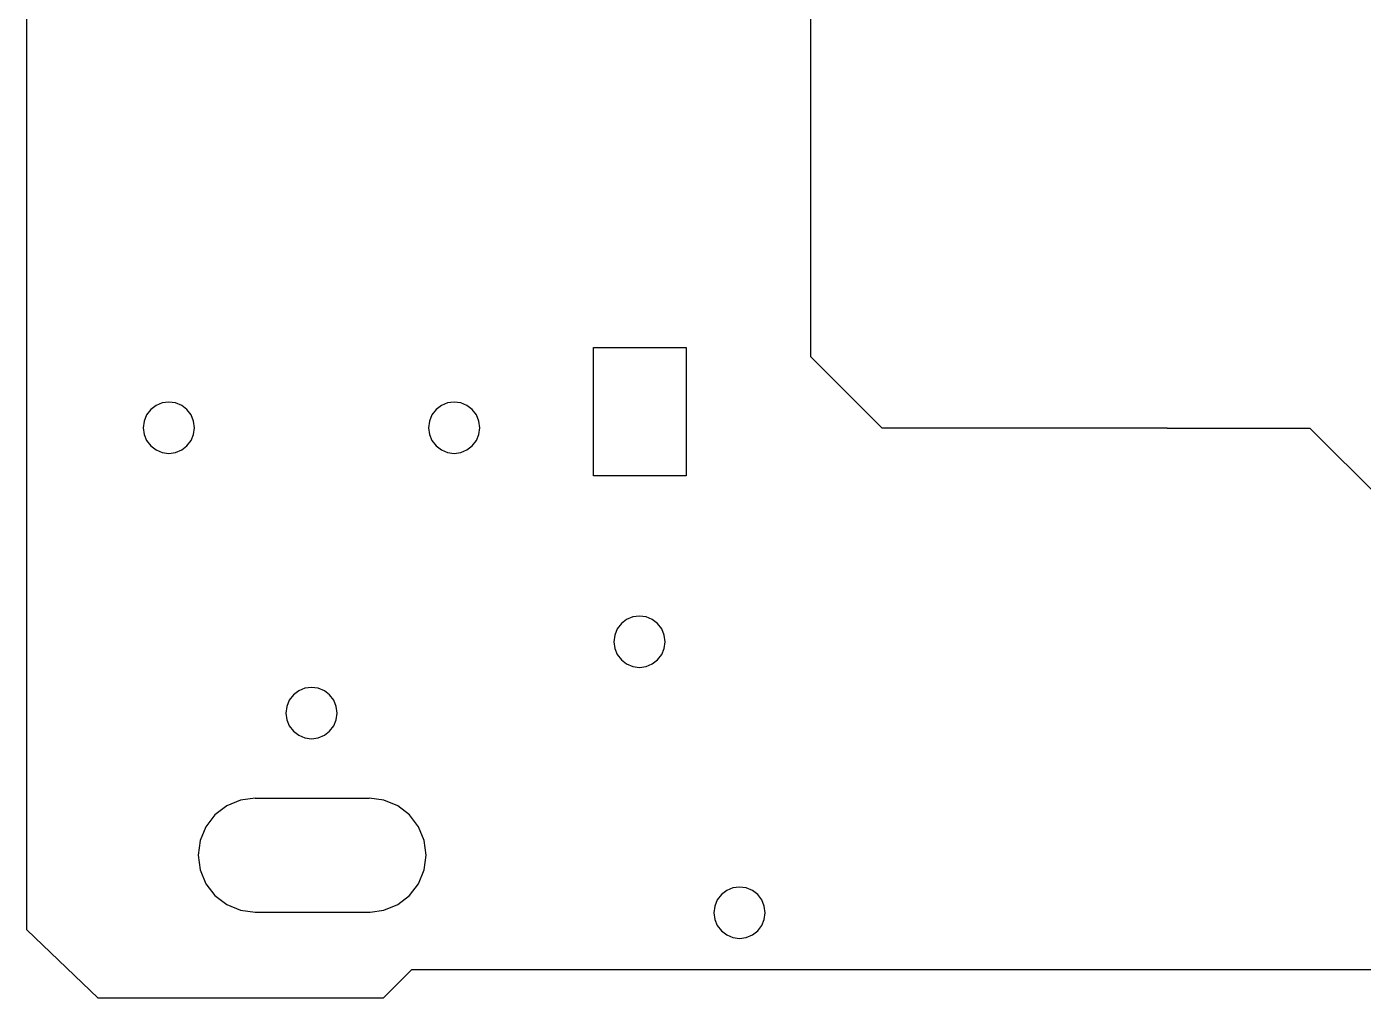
# Model space of a CAD drawing. Extents: x 0 to 621, y -370 to 0.
# Drawn here: x 0 to 93.8, y -370.1 to -301.9 of the extents above; entities that cross this region are included whole.
import ezdxf

# ---------------------------------------------------------------- set-up
doc = ezdxf.new("R2010")
doc.units = 0
doc.layers.get('0').update_dxf_attribs({"linetype": 'CONTINUOUS'})

# ---------------------------------------------------------------- blocks, each defined once
blk = doc.blocks.new('BLOCK_10')
at = {"color": 7}
blk.add_lwpolyline([(5, -370.064), (0, -365.255)], dxfattribs=at)
blk = doc.blocks.new('BLOCK_16')
at = {"color": 7}
blk.add_lwpolyline([(343, -368.064), (27, -368.064)], dxfattribs=at)
blk = doc.blocks.new('BLOCK_17')
at = {"color": 7}
blk.add_lwpolyline([(27, -368.064), (25, -370.064)], dxfattribs=at)
blk = doc.blocks.new('BLOCK_18')
at = {"color": 7}
blk.add_lwpolyline([(80, -330.064), (60, -330.064)], dxfattribs=at)
blk = doc.blocks.new('BLOCK_19')
at = {"color": 7}
blk.add_lwpolyline([(60, -330.064), (55, -325.064)], dxfattribs=at)
blk = doc.blocks.new('BLOCK_20')
at = {"color": 7}
blk.add_lwpolyline([(55, -325.064), (55, -45.064)], dxfattribs=at)
blk = doc.blocks.new('BLOCK_34')
at = {"color": 7}
blk.add_lwpolyline([(0, -365.255), (0, -5.064)], dxfattribs=at)
blk = doc.blocks.new('BLOCK_37')
at = {"color": 7}
blk.add_lwpolyline([(25, -370.064), (5, -370.064)], dxfattribs=at)
blk = doc.blocks.new('BLOCK_67')
at = {"color": 7}
blk.add_lwpolyline([(12.026, -360.027), (12.163, -361.062)], dxfattribs=at)
blk = doc.blocks.new('BLOCK_68')
at = {"color": 7}
blk.add_lwpolyline([(12.562, -358.027), (12.163, -358.992)], dxfattribs=at)
blk = doc.blocks.new('BLOCK_69')
at = {"color": 7}
blk.add_lwpolyline([(14.991, -356.163), (14.026, -356.563)], dxfattribs=at)
blk = doc.blocks.new('BLOCK_70')
at = {"color": 7}
blk.add_lwpolyline([(25.058, -356.163), (24.022, -356.027)], dxfattribs=at)
blk = doc.blocks.new('BLOCK_71')
at = {"color": 7}
blk.add_lwpolyline([(26.851, -362.855), (27.487, -362.027)], dxfattribs=at)
blk = doc.blocks.new('BLOCK_72')
at = {"color": 7}
blk.add_lwpolyline([(26.022, -363.491), (26.851, -362.855)], dxfattribs=at)
blk = doc.blocks.new('BLOCK_73')
at = {"color": 7}
blk.add_lwpolyline([(25.058, -363.891), (26.022, -363.491)], dxfattribs=at)
blk = doc.blocks.new('BLOCK_74')
at = {"color": 7}
blk.add_lwpolyline([(14.026, -363.491), (14.991, -363.891)], dxfattribs=at)
blk = doc.blocks.new('BLOCK_75')
at = {"color": 7}
blk.add_lwpolyline([(14.991, -363.891), (16.026, -364.027)], dxfattribs=at)
blk = doc.blocks.new('BLOCK_76')
at = {"color": 7}
blk.add_lwpolyline([(12.163, -361.062), (12.562, -362.027)], dxfattribs=at)
blk = doc.blocks.new('BLOCK_77')
at = {"color": 7}
blk.add_lwpolyline([(26.851, -357.198), (26.022, -356.563)], dxfattribs=at)
blk = doc.blocks.new('BLOCK_78')
at = {"color": 7}
blk.add_lwpolyline([(27.487, -358.027), (26.851, -357.198)], dxfattribs=at)
blk = doc.blocks.new('BLOCK_79')
at = {"color": 7}
blk.add_lwpolyline([(16.026, -356.027), (24.022, -356.027)], dxfattribs=at)
blk = doc.blocks.new('BLOCK_80')
at = {"color": 7}
blk.add_lwpolyline([(14.026, -356.563), (13.198, -357.198)], dxfattribs=at)
blk = doc.blocks.new('BLOCK_81')
at = {"color": 7}
blk.add_lwpolyline([(13.198, -357.198), (12.562, -358.027)], dxfattribs=at)
blk = doc.blocks.new('BLOCK_82')
at = {"color": 7}
blk.add_lwpolyline([(13.198, -362.855), (14.026, -363.491)], dxfattribs=at)
blk = doc.blocks.new('BLOCK_83')
at = {"color": 7}
blk.add_lwpolyline([(27.886, -358.992), (27.487, -358.027)], dxfattribs=at)
blk = doc.blocks.new('BLOCK_84')
at = {"color": 7}
blk.add_lwpolyline([(12.163, -358.992), (12.026, -360.027)], dxfattribs=at)
blk = doc.blocks.new('BLOCK_85')
at = {"color": 7}
blk.add_lwpolyline([(12.562, -362.027), (13.198, -362.855)], dxfattribs=at)
blk = doc.blocks.new('BLOCK_86')
at = {"color": 7}
blk.add_lwpolyline([(27.886, -361.062), (28.022, -360.027)], dxfattribs=at)
blk = doc.blocks.new('BLOCK_87')
at = {"color": 7}
blk.add_lwpolyline([(27.487, -362.027), (27.886, -361.062)], dxfattribs=at)
blk = doc.blocks.new('BLOCK_88')
at = {"color": 7}
blk.add_lwpolyline([(16.026, -356.027), (14.991, -356.163)], dxfattribs=at)
blk = doc.blocks.new('BLOCK_89')
at = {"color": 7}
blk.add_lwpolyline([(24.089, -364.027), (25.058, -363.891)], dxfattribs=at)
blk = doc.blocks.new('BLOCK_90')
at = {"color": 7}
blk.add_lwpolyline([(16.026, -364.027), (24.089, -364.027)], dxfattribs=at)
blk = doc.blocks.new('BLOCK_91')
at = {"color": 7}
blk.add_lwpolyline([(28.022, -360.027), (27.886, -358.992)], dxfattribs=at)
blk = doc.blocks.new('BLOCK_92')
at = {"color": 7}
blk.add_lwpolyline([(26.022, -356.563), (25.058, -356.163)], dxfattribs=at)
blk = doc.blocks.new('BLOCK_129')
at = {"color": 7}
blk.add_lwpolyline([(39.75, -333.414), (39.75, -324.414)], dxfattribs=at)
blk = doc.blocks.new('BLOCK_130')
at = {"color": 7}
blk.add_lwpolyline([(39.75, -324.414), (46.25, -324.414)], dxfattribs=at)
blk = doc.blocks.new('BLOCK_131')
at = {"color": 7}
blk.add_lwpolyline([(46.25, -324.414), (46.25, -333.414)], dxfattribs=at)
blk = doc.blocks.new('BLOCK_132')
at = {"color": 7}
blk.add_lwpolyline([(46.25, -333.414), (39.75, -333.414)], dxfattribs=at)
blk = doc.blocks.new('BLOCK_325')
at = {"color": 7}
blk.add_lwpolyline([(10.435, -328.304), (9.969, -328.243)], dxfattribs=at)
blk = doc.blocks.new('BLOCK_326')
at = {"color": 7}
blk.add_lwpolyline([(9.969, -328.243), (9.503, -328.304)], dxfattribs=at)
blk = doc.blocks.new('BLOCK_327')
at = {"color": 7}
blk.add_lwpolyline([(9.503, -328.304), (9.069, -328.484)], dxfattribs=at)
blk = doc.blocks.new('BLOCK_328')
at = {"color": 7}
blk.add_lwpolyline([(9.069, -328.484), (8.696, -328.77)], dxfattribs=at)
blk = doc.blocks.new('BLOCK_329')
at = {"color": 7}
blk.add_lwpolyline([(8.696, -328.77), (8.41, -329.143)], dxfattribs=at)
blk = doc.blocks.new('BLOCK_330')
at = {"color": 7}
blk.add_lwpolyline([(8.41, -329.143), (8.23, -329.577)], dxfattribs=at)
blk = doc.blocks.new('BLOCK_331')
at = {"color": 7}
blk.add_lwpolyline([(11.242, -331.316), (11.528, -330.943)], dxfattribs=at)
blk = doc.blocks.new('BLOCK_332')
at = {"color": 7}
blk.add_lwpolyline([(11.528, -330.943), (11.708, -330.509)], dxfattribs=at)
blk = doc.blocks.new('BLOCK_333')
at = {"color": 7}
blk.add_lwpolyline([(11.708, -330.509), (11.769, -330.043)], dxfattribs=at)
blk = doc.blocks.new('BLOCK_334')
at = {"color": 7}
blk.add_lwpolyline([(8.23, -329.577), (8.169, -330.043)], dxfattribs=at)
blk = doc.blocks.new('BLOCK_335')
at = {"color": 7}
blk.add_lwpolyline([(8.169, -330.043), (8.23, -330.509)], dxfattribs=at)
blk = doc.blocks.new('BLOCK_336')
at = {"color": 7}
blk.add_lwpolyline([(8.23, -330.509), (8.41, -330.943)], dxfattribs=at)
blk = doc.blocks.new('BLOCK_337')
at = {"color": 7}
blk.add_lwpolyline([(11.707, -329.577), (11.528, -329.143)], dxfattribs=at)
blk = doc.blocks.new('BLOCK_338')
at = {"color": 7}
blk.add_lwpolyline([(11.769, -330.043), (11.707, -329.577)], dxfattribs=at)
blk = doc.blocks.new('BLOCK_339')
at = {"color": 7}
blk.add_lwpolyline([(8.41, -330.943), (8.696, -331.316)], dxfattribs=at)
blk = doc.blocks.new('BLOCK_340')
at = {"color": 7}
blk.add_lwpolyline([(8.696, -331.316), (9.069, -331.602)], dxfattribs=at)
blk = doc.blocks.new('BLOCK_341')
at = {"color": 7}
blk.add_lwpolyline([(9.069, -331.602), (9.503, -331.782)], dxfattribs=at)
blk = doc.blocks.new('BLOCK_342')
at = {"color": 7}
blk.add_lwpolyline([(9.503, -331.782), (9.969, -331.843)], dxfattribs=at)
blk = doc.blocks.new('BLOCK_343')
at = {"color": 7}
blk.add_lwpolyline([(9.969, -331.843), (10.435, -331.782)], dxfattribs=at)
blk = doc.blocks.new('BLOCK_344')
at = {"color": 7}
blk.add_lwpolyline([(10.435, -331.782), (10.869, -331.602)], dxfattribs=at)
blk = doc.blocks.new('BLOCK_345')
at = {"color": 7}
blk.add_lwpolyline([(10.869, -331.602), (11.242, -331.316)], dxfattribs=at)
blk = doc.blocks.new('BLOCK_346')
at = {"color": 7}
blk.add_lwpolyline([(10.869, -328.484), (10.435, -328.304)], dxfattribs=at)
blk = doc.blocks.new('BLOCK_347')
at = {"color": 7}
blk.add_lwpolyline([(11.242, -328.77), (10.869, -328.484)], dxfattribs=at)
blk = doc.blocks.new('BLOCK_348')
at = {"color": 7}
blk.add_lwpolyline([(11.528, -329.143), (11.242, -328.77)], dxfattribs=at)
blk = doc.blocks.new('BLOCK_349')
at = {"color": 7}
blk.add_lwpolyline([(29.517, -328.304), (29.083, -328.484)], dxfattribs=at)
blk = doc.blocks.new('BLOCK_350')
at = {"color": 7}
blk.add_lwpolyline([(29.083, -328.484), (28.71, -328.77)], dxfattribs=at)
blk = doc.blocks.new('BLOCK_351')
at = {"color": 7}
blk.add_lwpolyline([(28.71, -328.77), (28.424, -329.143)], dxfattribs=at)
blk = doc.blocks.new('BLOCK_352')
at = {"color": 7}
blk.add_lwpolyline([(31.783, -330.043), (31.721, -329.577)], dxfattribs=at)
blk = doc.blocks.new('BLOCK_353')
at = {"color": 7}
blk.add_lwpolyline([(31.721, -329.577), (31.541, -329.143)], dxfattribs=at)
blk = doc.blocks.new('BLOCK_354')
at = {"color": 7}
blk.add_lwpolyline([(31.541, -329.143), (31.255, -328.77)], dxfattribs=at)
blk = doc.blocks.new('BLOCK_355')
at = {"color": 7}
blk.add_lwpolyline([(30.448, -328.304), (29.982, -328.243)], dxfattribs=at)
blk = doc.blocks.new('BLOCK_356')
at = {"color": 7}
blk.add_lwpolyline([(29.982, -328.243), (29.517, -328.304)], dxfattribs=at)
blk = doc.blocks.new('BLOCK_357')
at = {"color": 7}
blk.add_lwpolyline([(28.71, -331.316), (29.083, -331.602)], dxfattribs=at)
blk = doc.blocks.new('BLOCK_358')
at = {"color": 7}
blk.add_lwpolyline([(29.083, -331.602), (29.517, -331.782)], dxfattribs=at)
blk = doc.blocks.new('BLOCK_359')
at = {"color": 7}
blk.add_lwpolyline([(29.517, -331.782), (29.983, -331.843)], dxfattribs=at)
blk = doc.blocks.new('BLOCK_360')
at = {"color": 7}
blk.add_lwpolyline([(29.983, -331.843), (30.449, -331.782)], dxfattribs=at)
blk = doc.blocks.new('BLOCK_361')
at = {"color": 7}
blk.add_lwpolyline([(30.449, -331.782), (30.883, -331.602)], dxfattribs=at)
blk = doc.blocks.new('BLOCK_362')
at = {"color": 7}
blk.add_lwpolyline([(30.883, -331.602), (31.256, -331.316)], dxfattribs=at)
blk = doc.blocks.new('BLOCK_363')
at = {"color": 7}
blk.add_lwpolyline([(31.255, -328.77), (30.883, -328.484)], dxfattribs=at)
blk = doc.blocks.new('BLOCK_364')
at = {"color": 7}
blk.add_lwpolyline([(30.883, -328.484), (30.448, -328.304)], dxfattribs=at)
blk = doc.blocks.new('BLOCK_365')
at = {"color": 7}
blk.add_lwpolyline([(28.424, -329.143), (28.244, -329.577)], dxfattribs=at)
blk = doc.blocks.new('BLOCK_366')
at = {"color": 7}
blk.add_lwpolyline([(28.244, -329.577), (28.183, -330.043)], dxfattribs=at)
blk = doc.blocks.new('BLOCK_367')
at = {"color": 7}
blk.add_lwpolyline([(28.183, -330.043), (28.244, -330.509)], dxfattribs=at)
blk = doc.blocks.new('BLOCK_368')
at = {"color": 7}
blk.add_lwpolyline([(28.244, -330.509), (28.424, -330.943)], dxfattribs=at)
blk = doc.blocks.new('BLOCK_369')
at = {"color": 7}
blk.add_lwpolyline([(28.424, -330.943), (28.71, -331.316)], dxfattribs=at)
blk = doc.blocks.new('BLOCK_370')
at = {"color": 7}
blk.add_lwpolyline([(31.256, -331.316), (31.542, -330.943)], dxfattribs=at)
blk = doc.blocks.new('BLOCK_371')
at = {"color": 7}
blk.add_lwpolyline([(31.542, -330.943), (31.721, -330.509)], dxfattribs=at)
blk = doc.blocks.new('BLOCK_372')
at = {"color": 7}
blk.add_lwpolyline([(31.721, -330.509), (31.783, -330.043)], dxfattribs=at)
blk = doc.blocks.new('BLOCK_373')
at = {"color": 7}
blk.add_lwpolyline([(21.535, -349.157), (21.248, -348.784)], dxfattribs=at)
blk = doc.blocks.new('BLOCK_374')
at = {"color": 7}
blk.add_lwpolyline([(21.714, -349.591), (21.535, -349.157)], dxfattribs=at)
blk = doc.blocks.new('BLOCK_375')
at = {"color": 7}
blk.add_lwpolyline([(21.776, -350.057), (21.714, -349.591)], dxfattribs=at)
blk = doc.blocks.new('BLOCK_376')
at = {"color": 7}
blk.add_lwpolyline([(21.248, -348.784), (20.876, -348.498)], dxfattribs=at)
blk = doc.blocks.new('BLOCK_377')
at = {"color": 7}
blk.add_lwpolyline([(18.417, -349.157), (18.237, -349.591)], dxfattribs=at)
blk = doc.blocks.new('BLOCK_378')
at = {"color": 7}
blk.add_lwpolyline([(18.237, -349.591), (18.176, -350.057)], dxfattribs=at)
blk = doc.blocks.new('BLOCK_379')
at = {"color": 7}
blk.add_lwpolyline([(18.176, -350.057), (18.237, -350.523)], dxfattribs=at)
blk = doc.blocks.new('BLOCK_380')
at = {"color": 7}
blk.add_lwpolyline([(18.237, -350.523), (18.417, -350.957)], dxfattribs=at)
blk = doc.blocks.new('BLOCK_381')
at = {"color": 7}
blk.add_lwpolyline([(18.417, -350.957), (18.703, -351.33)], dxfattribs=at)
blk = doc.blocks.new('BLOCK_382')
at = {"color": 7}
blk.add_lwpolyline([(18.703, -351.33), (19.076, -351.616)], dxfattribs=at)
blk = doc.blocks.new('BLOCK_383')
at = {"color": 7}
blk.add_lwpolyline([(19.076, -351.616), (19.51, -351.796)], dxfattribs=at)
blk = doc.blocks.new('BLOCK_384')
at = {"color": 7}
blk.add_lwpolyline([(19.51, -351.796), (19.976, -351.857)], dxfattribs=at)
blk = doc.blocks.new('BLOCK_385')
at = {"color": 7}
blk.add_lwpolyline([(19.976, -351.857), (20.442, -351.795)], dxfattribs=at)
blk = doc.blocks.new('BLOCK_386')
at = {"color": 7}
blk.add_lwpolyline([(20.442, -351.795), (20.876, -351.616)], dxfattribs=at)
blk = doc.blocks.new('BLOCK_387')
at = {"color": 7}
blk.add_lwpolyline([(20.876, -351.616), (21.249, -351.329)], dxfattribs=at)
blk = doc.blocks.new('BLOCK_388')
at = {"color": 7}
blk.add_lwpolyline([(21.249, -351.329), (21.535, -350.957)], dxfattribs=at)
blk = doc.blocks.new('BLOCK_389')
at = {"color": 7}
blk.add_lwpolyline([(21.535, -350.957), (21.715, -350.522)], dxfattribs=at)
blk = doc.blocks.new('BLOCK_390')
at = {"color": 7}
blk.add_lwpolyline([(21.715, -350.522), (21.776, -350.057)], dxfattribs=at)
blk = doc.blocks.new('BLOCK_391')
at = {"color": 7}
blk.add_lwpolyline([(20.876, -348.498), (20.441, -348.318)], dxfattribs=at)
blk = doc.blocks.new('BLOCK_392')
at = {"color": 7}
blk.add_lwpolyline([(20.441, -348.318), (19.976, -348.257)], dxfattribs=at)
blk = doc.blocks.new('BLOCK_393')
at = {"color": 7}
blk.add_lwpolyline([(19.976, -348.257), (19.51, -348.318)], dxfattribs=at)
blk = doc.blocks.new('BLOCK_394')
at = {"color": 7}
blk.add_lwpolyline([(19.51, -348.318), (19.076, -348.498)], dxfattribs=at)
blk = doc.blocks.new('BLOCK_395')
at = {"color": 7}
blk.add_lwpolyline([(19.076, -348.498), (18.703, -348.784)], dxfattribs=at)
blk = doc.blocks.new('BLOCK_396')
at = {"color": 7}
blk.add_lwpolyline([(18.703, -348.784), (18.417, -349.157)], dxfattribs=at)
blk = doc.blocks.new('BLOCK_397')
at = {"color": 7}
blk.add_lwpolyline([(41.711, -346.326), (42.083, -346.612)], dxfattribs=at)
blk = doc.blocks.new('BLOCK_398')
at = {"color": 7}
blk.add_lwpolyline([(42.083, -346.612), (42.518, -346.792)], dxfattribs=at)
blk = doc.blocks.new('BLOCK_399')
at = {"color": 7}
blk.add_lwpolyline([(42.518, -346.792), (42.983, -346.853)], dxfattribs=at)
blk = doc.blocks.new('BLOCK_400')
at = {"color": 7}
blk.add_lwpolyline([(42.983, -346.853), (43.449, -346.792)], dxfattribs=at)
blk = doc.blocks.new('BLOCK_401')
at = {"color": 7}
blk.add_lwpolyline([(43.449, -346.792), (43.883, -346.612)], dxfattribs=at)
blk = doc.blocks.new('BLOCK_402')
at = {"color": 7}
blk.add_lwpolyline([(44.722, -344.587), (44.542, -344.153)], dxfattribs=at)
blk = doc.blocks.new('BLOCK_403')
at = {"color": 7}
blk.add_lwpolyline([(43.883, -343.494), (43.449, -343.315)], dxfattribs=at)
blk = doc.blocks.new('BLOCK_404')
at = {"color": 7}
blk.add_lwpolyline([(43.449, -343.315), (42.983, -343.253)], dxfattribs=at)
blk = doc.blocks.new('BLOCK_405')
at = {"color": 7}
blk.add_lwpolyline([(42.983, -343.253), (42.517, -343.315)], dxfattribs=at)
blk = doc.blocks.new('BLOCK_406')
at = {"color": 7}
blk.add_lwpolyline([(42.517, -343.315), (42.083, -343.495)], dxfattribs=at)
blk = doc.blocks.new('BLOCK_407')
at = {"color": 7}
blk.add_lwpolyline([(42.083, -343.495), (41.71, -343.781)], dxfattribs=at)
blk = doc.blocks.new('BLOCK_408')
at = {"color": 7}
blk.add_lwpolyline([(44.783, -345.053), (44.722, -344.587)], dxfattribs=at)
blk = doc.blocks.new('BLOCK_409')
at = {"color": 7}
blk.add_lwpolyline([(43.883, -346.612), (44.256, -346.326)], dxfattribs=at)
blk = doc.blocks.new('BLOCK_410')
at = {"color": 7}
blk.add_lwpolyline([(44.256, -346.326), (44.542, -345.953)], dxfattribs=at)
blk = doc.blocks.new('BLOCK_411')
at = {"color": 7}
blk.add_lwpolyline([(44.542, -345.953), (44.722, -345.519)], dxfattribs=at)
blk = doc.blocks.new('BLOCK_412')
at = {"color": 7}
blk.add_lwpolyline([(44.722, -345.519), (44.783, -345.053)], dxfattribs=at)
blk = doc.blocks.new('BLOCK_413')
at = {"color": 7}
blk.add_lwpolyline([(41.71, -343.781), (41.424, -344.154)], dxfattribs=at)
blk = doc.blocks.new('BLOCK_414')
at = {"color": 7}
blk.add_lwpolyline([(41.424, -344.154), (41.244, -344.588)], dxfattribs=at)
blk = doc.blocks.new('BLOCK_415')
at = {"color": 7}
blk.add_lwpolyline([(41.244, -344.588), (41.183, -345.054)], dxfattribs=at)
blk = doc.blocks.new('BLOCK_416')
at = {"color": 7}
blk.add_lwpolyline([(41.183, -345.054), (41.245, -345.519)], dxfattribs=at)
blk = doc.blocks.new('BLOCK_417')
at = {"color": 7}
blk.add_lwpolyline([(41.245, -345.519), (41.424, -345.954)], dxfattribs=at)
blk = doc.blocks.new('BLOCK_418')
at = {"color": 7}
blk.add_lwpolyline([(41.424, -345.954), (41.711, -346.326)], dxfattribs=at)
blk = doc.blocks.new('BLOCK_419')
at = {"color": 7}
blk.add_lwpolyline([(44.542, -344.153), (44.256, -343.78)], dxfattribs=at)
blk = doc.blocks.new('BLOCK_420')
at = {"color": 7}
blk.add_lwpolyline([(44.256, -343.78), (43.883, -343.494)], dxfattribs=at)
blk = doc.blocks.new('BLOCK_2065')
at = {"color": 7}
blk.add_lwpolyline([(51.8, -364.064), (51.739, -363.598)], dxfattribs=at)
blk = doc.blocks.new('BLOCK_2066')
at = {"color": 7}
blk.add_lwpolyline([(51.739, -363.598), (51.559, -363.164)], dxfattribs=at)
blk = doc.blocks.new('BLOCK_2067')
at = {"color": 7}
blk.add_lwpolyline([(51.559, -363.164), (51.273, -362.791)], dxfattribs=at)
blk = doc.blocks.new('BLOCK_2068')
at = {"color": 7}
blk.add_lwpolyline([(51.273, -362.791), (50.9, -362.505)], dxfattribs=at)
blk = doc.blocks.new('BLOCK_2069')
at = {"color": 7}
blk.add_lwpolyline([(50.9, -362.505), (50.466, -362.325)], dxfattribs=at)
blk = doc.blocks.new('BLOCK_2070')
at = {"color": 7}
blk.add_lwpolyline([(50.466, -362.325), (50, -362.264)], dxfattribs=at)
blk = doc.blocks.new('BLOCK_2071')
at = {"color": 7}
blk.add_lwpolyline([(50, -362.264), (49.534, -362.325)], dxfattribs=at)
blk = doc.blocks.new('BLOCK_2072')
at = {"color": 7}
blk.add_lwpolyline([(49.534, -362.325), (49.1, -362.505)], dxfattribs=at)
blk = doc.blocks.new('BLOCK_2073')
at = {"color": 7}
blk.add_lwpolyline([(49.1, -362.505), (48.727, -362.791)], dxfattribs=at)
blk = doc.blocks.new('BLOCK_2074')
at = {"color": 7}
blk.add_lwpolyline([(48.727, -362.791), (48.441, -363.164)], dxfattribs=at)
blk = doc.blocks.new('BLOCK_2075')
at = {"color": 7}
blk.add_lwpolyline([(48.441, -363.164), (48.261, -363.598)], dxfattribs=at)
blk = doc.blocks.new('BLOCK_2076')
at = {"color": 7}
blk.add_lwpolyline([(48.261, -363.598), (48.2, -364.064)], dxfattribs=at)
blk = doc.blocks.new('BLOCK_2077')
at = {"color": 7}
blk.add_lwpolyline([(48.2, -364.064), (48.261, -364.53)], dxfattribs=at)
blk = doc.blocks.new('BLOCK_2078')
at = {"color": 7}
blk.add_lwpolyline([(48.261, -364.53), (48.441, -364.964)], dxfattribs=at)
blk = doc.blocks.new('BLOCK_2079')
at = {"color": 7}
blk.add_lwpolyline([(48.441, -364.964), (48.727, -365.336)], dxfattribs=at)
blk = doc.blocks.new('BLOCK_2080')
at = {"color": 7}
blk.add_lwpolyline([(48.727, -365.336), (49.1, -365.622)], dxfattribs=at)
blk = doc.blocks.new('BLOCK_2081')
at = {"color": 7}
blk.add_lwpolyline([(49.1, -365.622), (49.534, -365.802)], dxfattribs=at)
blk = doc.blocks.new('BLOCK_2082')
at = {"color": 7}
blk.add_lwpolyline([(49.534, -365.802), (50, -365.864)], dxfattribs=at)
blk = doc.blocks.new('BLOCK_2083')
at = {"color": 7}
blk.add_lwpolyline([(50, -365.864), (50.466, -365.802)], dxfattribs=at)
blk = doc.blocks.new('BLOCK_2084')
at = {"color": 7}
blk.add_lwpolyline([(50.466, -365.802), (50.9, -365.622)], dxfattribs=at)
blk = doc.blocks.new('BLOCK_2085')
at = {"color": 7}
blk.add_lwpolyline([(50.9, -365.622), (51.273, -365.336)], dxfattribs=at)
blk = doc.blocks.new('BLOCK_2086')
at = {"color": 7}
blk.add_lwpolyline([(51.273, -365.336), (51.559, -364.964)], dxfattribs=at)
blk = doc.blocks.new('BLOCK_2087')
at = {"color": 7}
blk.add_lwpolyline([(51.559, -364.964), (51.739, -364.53)], dxfattribs=at)
blk = doc.blocks.new('BLOCK_2088')
at = {"color": 7}
blk.add_lwpolyline([(51.739, -364.53), (51.8, -364.064)], dxfattribs=at)
blk = doc.blocks.new('BLOCK_2477')
at = {"color": 7}
blk.add_lwpolyline([(80, -330.064), (90, -330.064)], dxfattribs=at)
blk = doc.blocks.new('BLOCK_2478')
at = {"color": 7}
blk.add_lwpolyline([(90, -330.064), (95, -335.064)], dxfattribs=at)

msp = doc.modelspace()

# ---------------------------------------------------------------- block references
for name in ['BLOCK_34', 'BLOCK_20', 'BLOCK_129', 'BLOCK_130', 'BLOCK_131', 'BLOCK_19', 'BLOCK_329', 'BLOCK_328', 'BLOCK_327', 'BLOCK_326', 'BLOCK_325', 'BLOCK_346', 'BLOCK_347', 'BLOCK_348', 'BLOCK_351', 'BLOCK_350', 'BLOCK_349', 'BLOCK_356', 'BLOCK_355', 'BLOCK_364', 'BLOCK_363', 'BLOCK_354', 'BLOCK_334', 'BLOCK_330', 'BLOCK_337', 'BLOCK_338', 'BLOCK_366', 'BLOCK_365', 'BLOCK_353', 'BLOCK_352', 'BLOCK_335', 'BLOCK_336', 'BLOCK_339', 'BLOCK_331', 'BLOCK_332', 'BLOCK_333', 'BLOCK_367', 'BLOCK_368', 'BLOCK_369', 'BLOCK_370', 'BLOCK_371', 'BLOCK_372', 'BLOCK_18', 'BLOCK_2477', 'BLOCK_2478', 'BLOCK_340', 'BLOCK_341', 'BLOCK_342', 'BLOCK_343', 'BLOCK_344', 'BLOCK_345', 'BLOCK_357', 'BLOCK_358', 'BLOCK_359', 'BLOCK_360', 'BLOCK_361', 'BLOCK_362', 'BLOCK_132', 'BLOCK_413', 'BLOCK_407', 'BLOCK_406', 'BLOCK_405', 'BLOCK_404', 'BLOCK_403', 'BLOCK_420', 'BLOCK_419', 'BLOCK_415', 'BLOCK_414', 'BLOCK_402', 'BLOCK_408', 'BLOCK_416', 'BLOCK_417', 'BLOCK_411', 'BLOCK_412', 'BLOCK_418', 'BLOCK_397', 'BLOCK_398', 'BLOCK_399', 'BLOCK_400', 'BLOCK_401', 'BLOCK_409', 'BLOCK_410', 'BLOCK_395', 'BLOCK_394', 'BLOCK_393', 'BLOCK_392', 'BLOCK_391', 'BLOCK_376', 'BLOCK_378', 'BLOCK_377', 'BLOCK_396', 'BLOCK_373', 'BLOCK_374', 'BLOCK_375', 'BLOCK_379', 'BLOCK_380', 'BLOCK_389', 'BLOCK_390', 'BLOCK_381', 'BLOCK_382', 'BLOCK_387', 'BLOCK_388', 'BLOCK_383', 'BLOCK_384', 'BLOCK_385', 'BLOCK_386', 'BLOCK_69', 'BLOCK_88', 'BLOCK_79', 'BLOCK_70', 'BLOCK_92', 'BLOCK_81', 'BLOCK_80', 'BLOCK_77', 'BLOCK_78', 'BLOCK_68', 'BLOCK_83', 'BLOCK_84', 'BLOCK_91', 'BLOCK_67', 'BLOCK_86', 'BLOCK_76', 'BLOCK_87', 'BLOCK_85', 'BLOCK_71', 'BLOCK_2074', 'BLOCK_2073', 'BLOCK_2072', 'BLOCK_2071', 'BLOCK_2070', 'BLOCK_2069', 'BLOCK_2068', 'BLOCK_2067', 'BLOCK_82', 'BLOCK_74', 'BLOCK_73', 'BLOCK_72', 'BLOCK_2076', 'BLOCK_2075', 'BLOCK_2066', 'BLOCK_2065', 'BLOCK_75', 'BLOCK_90', 'BLOCK_89', 'BLOCK_2077', 'BLOCK_2078', 'BLOCK_2087', 'BLOCK_2088', 'BLOCK_10', 'BLOCK_2079', 'BLOCK_2080', 'BLOCK_2081', 'BLOCK_2084', 'BLOCK_2085', 'BLOCK_2086', 'BLOCK_2082', 'BLOCK_2083', 'BLOCK_17', 'BLOCK_16', 'BLOCK_37']:
    msp.add_blockref(name, (0, 0))

doc.saveas('drawing.dxf')
